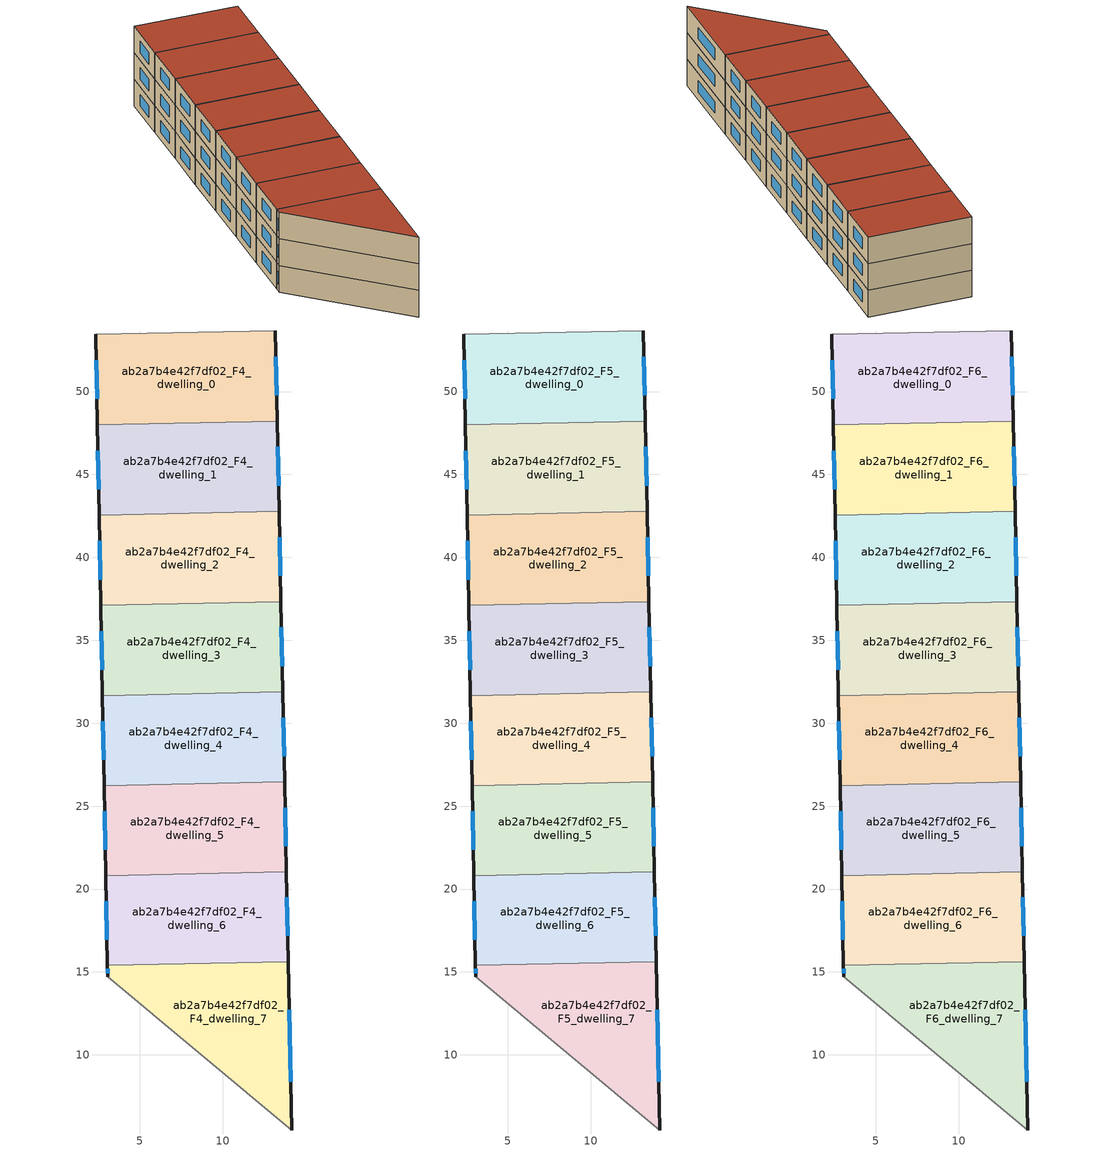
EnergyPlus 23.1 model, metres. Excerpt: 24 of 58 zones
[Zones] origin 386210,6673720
ab2a7b4e42f7df02_F4_dwelling_0
 floor to ab2a7b4e42f7df02_F3_dwelling_0 (EU_floor_Construction): 13.18,53.65 13.29,48.22 2.45,48 2.35,53.46 z12
 wall outside (EU_wall_Construction): 13.29,48.22 13.18,53.65 / 2.35,53.46 2.45,48 z12:15
 wall adiabatic (EU_wall_Construction): 13.18,53.65 2.35,53.46 z12:15
 wall to ab2a7b4e42f7df02_F4_dwelling_1 (EU_wall_Construction): 2.45,48 13.29,48.22 z12:15
 window (EU_Window_Construction): 13.26,49.77 13.21,52.1 / 2.38,51.9 2.42,49.56 z12.86:14.14
ab2a7b4e42f7df02_F4_dwelling_1
 floor to ab2a7b4e42f7df02_F3_dwelling_1 (EU_floor_Construction): 13.29,48.22 13.4,42.77 2.55,42.55 2.45,48 z12
 wall outside (EU_wall_Construction): 13.4,42.77 13.29,48.22 / 2.45,48 2.55,42.55 z12:15
 wall to ab2a7b4e42f7df02_F4_dwelling_2 (EU_wall_Construction): 2.55,42.55 13.4,42.77 z12:15
 window (EU_Window_Construction): 13.37,44.33 13.32,46.66 / 2.48,46.44 2.52,44.1 z12.86:14.14
ab2a7b4e42f7df02_F4_dwelling_2
 floor to ab2a7b4e42f7df02_F3_dwelling_2 (EU_floor_Construction): 13.4,42.77 13.51,37.33 2.65,37.11 2.55,42.55 z12
 wall outside (EU_wall_Construction): 13.51,37.33 13.4,42.77 / 2.55,42.55 2.65,37.11 z12:15
 wall to ab2a7b4e42f7df02_F4_dwelling_3 (EU_wall_Construction): 2.65,37.11 13.51,37.33 z12:15
 window (EU_Window_Construction): 13.48,38.88 13.43,41.21 / 2.58,40.99 2.62,38.66 z12.86:14.14
ab2a7b4e42f7df02_F4_dwelling_3
 floor to ab2a7b4e42f7df02_F3_dwelling_3 (EU_floor_Construction): 13.51,37.33 13.62,31.89 2.75,31.67 2.65,37.11 z12
 wall outside (EU_wall_Construction): 13.62,31.89 13.51,37.33 / 2.65,37.11 2.75,31.67 z12:15
 wall to ab2a7b4e42f7df02_F4_dwelling_4 (EU_wall_Construction): 2.75,31.67 13.62,31.89 z12:15
 window (EU_Window_Construction): 13.59,33.45 13.54,35.78 / 2.68,35.55 2.72,33.22 z12.86:14.14
ab2a7b4e42f7df02_F4_dwelling_4
 floor to ab2a7b4e42f7df02_F3_dwelling_4 (EU_floor_Construction): 13.62,31.89 13.73,26.46 2.85,26.24 2.75,31.67 z12
 wall outside (EU_wall_Construction): 13.73,26.46 13.62,31.89 / 2.75,31.67 2.85,26.24 z12:15
 wall to ab2a7b4e42f7df02_F4_dwelling_5 (EU_wall_Construction): 2.85,26.24 13.73,26.46 z12:15
 window (EU_Window_Construction): 13.7,28.01 13.65,30.34 / 2.78,30.12 2.82,27.79 z12.86:14.14
ab2a7b4e42f7df02_F4_dwelling_5
 floor to ab2a7b4e42f7df02_F3_dwelling_5 (EU_floor_Construction): 13.73,26.46 13.84,21.04 2.95,20.82 2.85,26.24 z12
 wall outside (EU_wall_Construction): 13.84,21.04 13.73,26.46 / 2.85,26.24 2.95,20.82 z12:15
 wall to ab2a7b4e42f7df02_F4_dwelling_6 (EU_wall_Construction): 2.95,20.82 13.84,21.04 z12:15
 window (EU_Window_Construction): 13.81,22.59 13.76,24.91 / 2.88,24.69 2.92,22.37 z12.86:14.14
ab2a7b4e42f7df02_F4_dwelling_6
 floor to ab2a7b4e42f7df02_F3_dwelling_6 (EU_floor_Construction): 13.84,21.04 13.96,15.62 3.05,15.4 2.95,20.82 z12
 wall outside (EU_wall_Construction): 13.96,15.62 13.84,21.04 / 2.95,20.82 3.05,15.4 z12:15
 wall to ab2a7b4e42f7df02_F4_dwelling_7 (EU_wall_Construction): 3.05,15.4 13.96,15.62 z12:15
 window (EU_Window_Construction): 13.92,17.17 13.88,19.49 / 2.98,19.27 3.02,16.94 z12.86:14.14
ab2a7b4e42f7df02_F4_dwelling_7
 floor to ab2a7b4e42f7df02_F3_dwelling_7 (EU_floor_Construction): 13.96,15.62 14.16,5.47 3.07,14.72 3.05,15.4 z12
 wall outside (EU_wall_Construction): 14.16,5.47 13.96,15.62 / 3.05,15.4 3.07,14.72 z12:15
 wall adiabatic (EU_wall_Construction): 3.07,14.72 14.16,5.47 z12:15
 window (EU_Window_Construction): 14.1,8.37 14.01,12.72 / 3.06,15.2 3.06,14.91 z12.86:14.14
ab2a7b4e42f7df02_F5_dwelling_0
 floor to ab2a7b4e42f7df02_F4_dwelling_0 (EU_floor_Construction): 13.18,53.65 13.29,48.22 2.45,48 2.35,53.46 z15
 wall outside (EU_wall_Construction): 13.29,48.22 13.18,53.65 / 2.35,53.46 2.45,48 z15:18
 wall adiabatic (EU_wall_Construction): 13.18,53.65 2.35,53.46 z15:18
 wall to ab2a7b4e42f7df02_F5_dwelling_1 (EU_wall_Construction): 2.45,48 13.29,48.22 z15:18
 window (EU_Window_Construction): 13.26,49.77 13.21,52.1 / 2.38,51.9 2.42,49.56 z15.86:17.14
ab2a7b4e42f7df02_F5_dwelling_1
 floor to ab2a7b4e42f7df02_F4_dwelling_1 (EU_floor_Construction): 13.29,48.22 13.4,42.77 2.55,42.55 2.45,48 z15
 wall outside (EU_wall_Construction): 13.4,42.77 13.29,48.22 / 2.45,48 2.55,42.55 z15:18
 wall to ab2a7b4e42f7df02_F5_dwelling_2 (EU_wall_Construction): 2.55,42.55 13.4,42.77 z15:18
 window (EU_Window_Construction): 13.37,44.33 13.32,46.66 / 2.48,46.44 2.52,44.1 z15.86:17.14
ab2a7b4e42f7df02_F5_dwelling_2
 floor to ab2a7b4e42f7df02_F4_dwelling_2 (EU_floor_Construction): 13.4,42.77 13.51,37.33 2.65,37.11 2.55,42.55 z15
 wall outside (EU_wall_Construction): 13.51,37.33 13.4,42.77 / 2.55,42.55 2.65,37.11 z15:18
 wall to ab2a7b4e42f7df02_F5_dwelling_3 (EU_wall_Construction): 2.65,37.11 13.51,37.33 z15:18
 window (EU_Window_Construction): 13.48,38.88 13.43,41.21 / 2.58,40.99 2.62,38.66 z15.86:17.14
ab2a7b4e42f7df02_F5_dwelling_3
 floor to ab2a7b4e42f7df02_F4_dwelling_3 (EU_floor_Construction): 13.51,37.33 13.62,31.89 2.75,31.67 2.65,37.11 z15
 wall outside (EU_wall_Construction): 13.62,31.89 13.51,37.33 / 2.65,37.11 2.75,31.67 z15:18
 wall to ab2a7b4e42f7df02_F5_dwelling_4 (EU_wall_Construction): 2.75,31.67 13.62,31.89 z15:18
 window (EU_Window_Construction): 13.59,33.45 13.54,35.78 / 2.68,35.55 2.72,33.22 z15.86:17.14
ab2a7b4e42f7df02_F5_dwelling_4
 floor to ab2a7b4e42f7df02_F4_dwelling_4 (EU_floor_Construction): 13.62,31.89 13.73,26.46 2.85,26.24 2.75,31.67 z15
 wall outside (EU_wall_Construction): 13.73,26.46 13.62,31.89 / 2.75,31.67 2.85,26.24 z15:18
 wall to ab2a7b4e42f7df02_F5_dwelling_5 (EU_wall_Construction): 2.85,26.24 13.73,26.46 z15:18
 window (EU_Window_Construction): 13.7,28.01 13.65,30.34 / 2.78,30.12 2.82,27.79 z15.86:17.14
ab2a7b4e42f7df02_F5_dwelling_5
 floor to ab2a7b4e42f7df02_F4_dwelling_5 (EU_floor_Construction): 13.73,26.46 13.84,21.04 2.95,20.82 2.85,26.24 z15
 wall outside (EU_wall_Construction): 13.84,21.04 13.73,26.46 / 2.85,26.24 2.95,20.82 z15:18
 wall to ab2a7b4e42f7df02_F5_dwelling_6 (EU_wall_Construction): 2.95,20.82 13.84,21.04 z15:18
 window (EU_Window_Construction): 13.81,22.59 13.76,24.91 / 2.88,24.69 2.92,22.37 z15.86:17.14
ab2a7b4e42f7df02_F5_dwelling_6
 floor to ab2a7b4e42f7df02_F4_dwelling_6 (EU_floor_Construction): 13.84,21.04 13.96,15.62 3.05,15.4 2.95,20.82 z15
 wall outside (EU_wall_Construction): 13.96,15.62 13.84,21.04 / 2.95,20.82 3.05,15.4 z15:18
 wall to ab2a7b4e42f7df02_F5_dwelling_7 (EU_wall_Construction): 3.05,15.4 13.96,15.62 z15:18
 window (EU_Window_Construction): 13.92,17.17 13.88,19.49 / 2.98,19.27 3.02,16.94 z15.86:17.14
ab2a7b4e42f7df02_F5_dwelling_7
 floor to ab2a7b4e42f7df02_F4_dwelling_7 (EU_floor_Construction): 13.96,15.62 14.16,5.47 3.07,14.72 3.05,15.4 z15
 wall outside (EU_wall_Construction): 14.16,5.47 13.96,15.62 / 3.05,15.4 3.07,14.72 z15:18
 wall adiabatic (EU_wall_Construction): 3.07,14.72 14.16,5.47 z15:18
 window (EU_Window_Construction): 14.1,8.37 14.01,12.72 / 3.06,15.2 3.06,14.91 z15.86:17.14
ab2a7b4e42f7df02_F6_dwelling_0
 floor to ab2a7b4e42f7df02_F5_dwelling_0 (EU_floor_Construction): 13.18,53.65 13.29,48.22 2.45,48 2.35,53.46 z18
 wall outside (EU_wall_Construction): 13.29,48.22 13.18,53.65 / 2.35,53.46 2.45,48 z18:21
 wall adiabatic (EU_wall_Construction): 13.18,53.65 2.35,53.46 z18:21
 wall to ab2a7b4e42f7df02_F6_dwelling_1 (EU_wall_Construction): 2.45,48 13.29,48.22 z18:21
 window (EU_Window_Construction): 13.26,49.77 13.21,52.1 / 2.38,51.9 2.42,49.56 z18.86:20.14
 roof outside (EU_roof_Construction): 13.29,48.22 13.18,53.65 2.35,53.46 2.45,48 z21
ab2a7b4e42f7df02_F6_dwelling_1
 floor to ab2a7b4e42f7df02_F5_dwelling_1 (EU_floor_Construction): 13.29,48.22 13.4,42.77 2.55,42.55 2.45,48 z18
 wall outside (EU_wall_Construction): 13.4,42.77 13.29,48.22 / 2.45,48 2.55,42.55 z18:21
 wall to ab2a7b4e42f7df02_F6_dwelling_2 (EU_wall_Construction): 2.55,42.55 13.4,42.77 z18:21
 window (EU_Window_Construction): 13.37,44.33 13.32,46.66 / 2.48,46.44 2.52,44.1 z18.86:20.14
 roof outside (EU_roof_Construction): 13.4,42.77 13.29,48.22 2.45,48 2.55,42.55 z21
ab2a7b4e42f7df02_F6_dwelling_2
 floor to ab2a7b4e42f7df02_F5_dwelling_2 (EU_floor_Construction): 13.4,42.77 13.51,37.33 2.65,37.11 2.55,42.55 z18
 wall outside (EU_wall_Construction): 13.51,37.33 13.4,42.77 / 2.55,42.55 2.65,37.11 z18:21
 wall to ab2a7b4e42f7df02_F6_dwelling_3 (EU_wall_Construction): 2.65,37.11 13.51,37.33 z18:21
 window (EU_Window_Construction): 13.48,38.88 13.43,41.21 / 2.58,40.99 2.62,38.66 z18.86:20.14
 roof outside (EU_roof_Construction): 13.51,37.33 13.4,42.77 2.55,42.55 2.65,37.11 z21
ab2a7b4e42f7df02_F6_dwelling_3
 floor to ab2a7b4e42f7df02_F5_dwelling_3 (EU_floor_Construction): 13.51,37.33 13.62,31.89 2.75,31.67 2.65,37.11 z18
 wall outside (EU_wall_Construction): 13.62,31.89 13.51,37.33 / 2.65,37.11 2.75,31.67 z18:21
 wall to ab2a7b4e42f7df02_F6_dwelling_4 (EU_wall_Construction): 2.75,31.67 13.62,31.89 z18:21
 window (EU_Window_Construction): 13.59,33.45 13.54,35.78 / 2.68,35.55 2.72,33.22 z18.86:20.14
 roof outside (EU_roof_Construction): 13.62,31.89 13.51,37.33 2.65,37.11 2.75,31.67 z21
ab2a7b4e42f7df02_F6_dwelling_4
 floor to ab2a7b4e42f7df02_F5_dwelling_4 (EU_floor_Construction): 13.62,31.89 13.73,26.46 2.85,26.24 2.75,31.67 z18
 wall outside (EU_wall_Construction): 13.73,26.46 13.62,31.89 / 2.75,31.67 2.85,26.24 z18:21
 wall to ab2a7b4e42f7df02_F6_dwelling_5 (EU_wall_Construction): 2.85,26.24 13.73,26.46 z18:21
 window (EU_Window_Construction): 13.7,28.01 13.65,30.34 / 2.78,30.12 2.82,27.79 z18.86:20.14
 roof outside (EU_roof_Construction): 13.73,26.46 13.62,31.89 2.75,31.67 2.85,26.24 z21
ab2a7b4e42f7df02_F6_dwelling_5
 floor to ab2a7b4e42f7df02_F5_dwelling_5 (EU_floor_Construction): 13.73,26.46 13.84,21.04 2.95,20.82 2.85,26.24 z18
 wall outside (EU_wall_Construction): 13.84,21.04 13.73,26.46 / 2.85,26.24 2.95,20.82 z18:21
 wall to ab2a7b4e42f7df02_F6_dwelling_6 (EU_wall_Construction): 2.95,20.82 13.84,21.04 z18:21
 window (EU_Window_Construction): 13.81,22.59 13.76,24.91 / 2.88,24.69 2.92,22.37 z18.86:20.14
 roof outside (EU_roof_Construction): 13.84,21.04 13.73,26.46 2.85,26.24 2.95,20.82 z21
ab2a7b4e42f7df02_F6_dwelling_6
 floor to ab2a7b4e42f7df02_F5_dwelling_6 (EU_floor_Construction): 13.84,21.04 13.96,15.62 3.05,15.4 2.95,20.82 z18
 wall outside (EU_wall_Construction): 13.96,15.62 13.84,21.04 / 2.95,20.82 3.05,15.4 z18:21
 wall to ab2a7b4e42f7df02_F6_dwelling_7 (EU_wall_Construction): 3.05,15.4 13.96,15.62 z18:21
 window (EU_Window_Construction): 13.92,17.17 13.88,19.49 / 2.98,19.27 3.02,16.94 z18.86:20.14
 roof outside (EU_roof_Construction): 13.96,15.62 13.84,21.04 2.95,20.82 3.05,15.4 z21
ab2a7b4e42f7df02_F6_dwelling_7
 floor to ab2a7b4e42f7df02_F5_dwelling_7 (EU_floor_Construction): 13.96,15.62 14.16,5.47 3.07,14.72 3.05,15.4 z18
 wall outside (EU_wall_Construction): 14.16,5.47 13.96,15.62 / 3.05,15.4 3.07,14.72 z18:21
 wall adiabatic (EU_wall_Construction): 3.07,14.72 14.16,5.47 z18:21
 window (EU_Window_Construction): 14.1,8.37 14.01,12.72 / 3.06,15.2 3.06,14.91 z18.86:20.14
 roof outside (EU_roof_Construction): 14.16,5.47 13.96,15.62 3.05,15.4 3.07,14.72 z21
[Building]
EU S2 Campaign: North Axis=0; Terrain=City; Solar Distribution=FullExterior
[Site:Location]
Helsinki-Vantaa.AP: Latitude=60.317; Longitude=24.963; Time Zone=2; Elevation=54.6
[SizingPeriod:WeatherFileDays]
AnnualSizingPeriod: Begin Month=1; Begin Day of Month=1; End Month=12; End Day of Month=31; Day of Week for Start Day=Monday; Use Weather File Daylight Saving Period=No; Use Weather File Rain and Snow Indicators=No
[MATERIAL]
EU_InternalMass_Material: Roughness=MediumRough; Thickness=0.1; Conductivity=1; Density=1800; Specific Heat=900; Thermal Absorptance=0.9; Solar Absorptance=0.7; Visible Absorptance=0.7
[MATERIAL:NOMASS] Roughness=MediumRough; Thermal Absorptance=0.9; Solar Absorptance=0.7; Visible Absorptance=0.7
Name | Thermal Resistance
EU_wall_NoMass | 1.10183
EU_roof_NoMass; EU_floor_NoMass | 1.70606
[WINDOWMATERIAL:SIMPLEGLAZINGSYSTEM]
EU_Window_SimpleGlazing: UFactor=3.11035; Solar Heat Gain Coefficient=0.8; Visible Transmittance=0.8
[CONSTRUCTION]
EU_wall_Construction: EU_wall_NoMass
EU_roof_Construction: EU_roof_NoMass
EU_floor_Construction: EU_floor_NoMass
EU_Window_Construction: EU_Window_SimpleGlazing
EU_InternalMass_Construction: EU_InternalMass_Material
[ZONE] Type=1; Multiplier=1; Ceiling Height=autocalculate; Floor Area=autocalculate; Part of Total Floor Area=Yes
Name | Volume
ab2a7b4e42f7df02_F4_dwelling_0; ab2a7b4e42f7df02_F5_dwelling_0; ab2a7b4e42f7df02_F6_dwelling_0 | 177.218
ab2a7b4e42f7df02_F4_dwelling_1; ab2a7b4e42f7df02_F5_dwelling_1; ab2a7b4e42f7df02_F6_dwelling_1 | 177.289
ab2a7b4e42f7df02_F4_dwelling_2; ab2a7b4e42f7df02_F5_dwelling_2; ab2a7b4e42f7df02_F6_dwelling_2 | 177.208
ab2a7b4e42f7df02_F4_dwelling_3; ab2a7b4e42f7df02_F5_dwelling_3; ab2a7b4e42f7df02_F6_dwelling_3 | 177.248
ab2a7b4e42f7df02_F4_dwelling_4; ab2a7b4e42f7df02_F5_dwelling_4; ab2a7b4e42f7df02_F6_dwelling_4; ab2a7b4e42f7df02_F4_dwelling_5; ab2a7b4e42f7df02_F5_dwelling_5; ab2a7b4e42f7df02_F6_dwelling_5 | 177.249
ab2a7b4e42f7df02_F4_dwelling_6; ab2a7b4e42f7df02_F5_dwelling_6; ab2a7b4e42f7df02_F6_dwelling_6 | 177.231
ab2a7b4e42f7df02_F4_dwelling_7; ab2a7b4e42f7df02_F5_dwelling_7; ab2a7b4e42f7df02_F6_dwelling_7 | 177.241
[INTERNALMASS] Construction=EU_InternalMass_Construction
Name | Zone or ZoneList | Surface Area
ab2a7b4e42f7df02_F4_dwelling_0_EU_InternalMass | ab2a7b4e42f7df02_F4_dwelling_0 | 59.0726
ab2a7b4e42f7df02_F4_dwelling_1_EU_InternalMass | ab2a7b4e42f7df02_F4_dwelling_1 | 59.0962
ab2a7b4e42f7df02_F4_dwelling_2_EU_InternalMass | ab2a7b4e42f7df02_F4_dwelling_2 | 59.0693
ab2a7b4e42f7df02_F4_dwelling_3_EU_InternalMass | ab2a7b4e42f7df02_F4_dwelling_3 | 59.0828
ab2a7b4e42f7df02_F4_dwelling_4_EU_InternalMass | ab2a7b4e42f7df02_F4_dwelling_4 | 59.0829
ab2a7b4e42f7df02_F4_dwelling_5_EU_InternalMass | ab2a7b4e42f7df02_F4_dwelling_5 | 59.0828
ab2a7b4e42f7df02_F4_dwelling_6_EU_InternalMass | ab2a7b4e42f7df02_F4_dwelling_6 | 59.0771
ab2a7b4e42f7df02_F4_dwelling_7_EU_InternalMass | ab2a7b4e42f7df02_F4_dwelling_7 | 59.08
ab2a7b4e42f7df02_F5_dwelling_0_EU_InternalMass | ab2a7b4e42f7df02_F5_dwelling_0 | 59.0726
ab2a7b4e42f7df02_F5_dwelling_1_EU_InternalMass | ab2a7b4e42f7df02_F5_dwelling_1 | 59.0962
ab2a7b4e42f7df02_F5_dwelling_2_EU_InternalMass | ab2a7b4e42f7df02_F5_dwelling_2 | 59.0693
ab2a7b4e42f7df02_F5_dwelling_3_EU_InternalMass | ab2a7b4e42f7df02_F5_dwelling_3 | 59.0828
ab2a7b4e42f7df02_F5_dwelling_4_EU_InternalMass | ab2a7b4e42f7df02_F5_dwelling_4 | 59.0829
ab2a7b4e42f7df02_F5_dwelling_5_EU_InternalMass | ab2a7b4e42f7df02_F5_dwelling_5 | 59.0828
ab2a7b4e42f7df02_F5_dwelling_6_EU_InternalMass | ab2a7b4e42f7df02_F5_dwelling_6 | 59.0771
ab2a7b4e42f7df02_F5_dwelling_7_EU_InternalMass | ab2a7b4e42f7df02_F5_dwelling_7 | 59.08
ab2a7b4e42f7df02_F6_dwelling_0_EU_InternalMass | ab2a7b4e42f7df02_F6_dwelling_0 | 59.0726
ab2a7b4e42f7df02_F6_dwelling_1_EU_InternalMass | ab2a7b4e42f7df02_F6_dwelling_1 | 59.0962
ab2a7b4e42f7df02_F6_dwelling_2_EU_InternalMass | ab2a7b4e42f7df02_F6_dwelling_2 | 59.0693
ab2a7b4e42f7df02_F6_dwelling_3_EU_InternalMass | ab2a7b4e42f7df02_F6_dwelling_3 | 59.0828
ab2a7b4e42f7df02_F6_dwelling_4_EU_InternalMass | ab2a7b4e42f7df02_F6_dwelling_4 | 59.0829
ab2a7b4e42f7df02_F6_dwelling_5_EU_InternalMass | ab2a7b4e42f7df02_F6_dwelling_5 | 59.0828
ab2a7b4e42f7df02_F6_dwelling_6_EU_InternalMass | ab2a7b4e42f7df02_F6_dwelling_6 | 59.0771
ab2a7b4e42f7df02_F6_dwelling_7_EU_InternalMass | ab2a7b4e42f7df02_F6_dwelling_7 | 59.08
[OTHEREQUIPMENT] Fuel Type=Electricity; Design Level Calculation Method=Watts/Area; Power per Zone Floor Area=1; Fraction Latent=0; Fraction Radiant=0; Fraction Lost=0; Carbon Dioxide Generation Rate=0; EndUse Subcategory=EU_Step8_InternalGains
Name | Zone or ZoneList or Space or SpaceList | Schedule
EU_Step8_InternalGain_ab2a7b4e42f7df02_F4_dwelling_0_f000 | ab2a7b4e42f7df02_F4_dwelling_0 | EU_Step8_GainSchedule_ab2a7b4e42f7df02_F4_dwelling_0_f000
EU_Step8_InternalGain_ab2a7b4e42f7df02_F4_dwelling_1_f000 | ab2a7b4e42f7df02_F4_dwelling_1 | EU_Step8_GainSchedule_ab2a7b4e42f7df02_F4_dwelling_1_f000
EU_Step8_InternalGain_ab2a7b4e42f7df02_F4_dwelling_2_f000 | ab2a7b4e42f7df02_F4_dwelling_2 | EU_Step8_GainSchedule_ab2a7b4e42f7df02_F4_dwelling_2_f000
EU_Step8_InternalGain_ab2a7b4e42f7df02_F4_dwelling_3_f000 | ab2a7b4e42f7df02_F4_dwelling_3 | EU_Step8_GainSchedule_ab2a7b4e42f7df02_F4_dwelling_3_f000
EU_Step8_InternalGain_ab2a7b4e42f7df02_F4_dwelling_4_f000 | ab2a7b4e42f7df02_F4_dwelling_4 | EU_Step8_GainSchedule_ab2a7b4e42f7df02_F4_dwelling_4_f000
EU_Step8_InternalGain_ab2a7b4e42f7df02_F4_dwelling_5_f000 | ab2a7b4e42f7df02_F4_dwelling_5 | EU_Step8_GainSchedule_ab2a7b4e42f7df02_F4_dwelling_5_f000
EU_Step8_InternalGain_ab2a7b4e42f7df02_F4_dwelling_6_f000 | ab2a7b4e42f7df02_F4_dwelling_6 | EU_Step8_GainSchedule_ab2a7b4e42f7df02_F4_dwelling_6_f000
EU_Step8_InternalGain_ab2a7b4e42f7df02_F4_dwelling_7_f000 | ab2a7b4e42f7df02_F4_dwelling_7 | EU_Step8_GainSchedule_ab2a7b4e42f7df02_F4_dwelling_7_f000
EU_Step8_InternalGain_ab2a7b4e42f7df02_F5_dwelling_0_f000 | ab2a7b4e42f7df02_F5_dwelling_0 | EU_Step8_GainSchedule_ab2a7b4e42f7df02_F5_dwelling_0_f000
EU_Step8_InternalGain_ab2a7b4e42f7df02_F5_dwelling_1_f000 | ab2a7b4e42f7df02_F5_dwelling_1 | EU_Step8_GainSchedule_ab2a7b4e42f7df02_F5_dwelling_1_f000
EU_Step8_InternalGain_ab2a7b4e42f7df02_F5_dwelling_2_f000 | ab2a7b4e42f7df02_F5_dwelling_2 | EU_Step8_GainSchedule_ab2a7b4e42f7df02_F5_dwelling_2_f000
EU_Step8_InternalGain_ab2a7b4e42f7df02_F5_dwelling_3_f000 | ab2a7b4e42f7df02_F5_dwelling_3 | EU_Step8_GainSchedule_ab2a7b4e42f7df02_F5_dwelling_3_f000
EU_Step8_InternalGain_ab2a7b4e42f7df02_F5_dwelling_4_f000 | ab2a7b4e42f7df02_F5_dwelling_4 | EU_Step8_GainSchedule_ab2a7b4e42f7df02_F5_dwelling_4_f000
EU_Step8_InternalGain_ab2a7b4e42f7df02_F5_dwelling_5_f000 | ab2a7b4e42f7df02_F5_dwelling_5 | EU_Step8_GainSchedule_ab2a7b4e42f7df02_F5_dwelling_5_f000
EU_Step8_InternalGain_ab2a7b4e42f7df02_F5_dwelling_6_f000 | ab2a7b4e42f7df02_F5_dwelling_6 | EU_Step8_GainSchedule_ab2a7b4e42f7df02_F5_dwelling_6_f000
EU_Step8_InternalGain_ab2a7b4e42f7df02_F5_dwelling_7_f000 | ab2a7b4e42f7df02_F5_dwelling_7 | EU_Step8_GainSchedule_ab2a7b4e42f7df02_F5_dwelling_7_f000
EU_Step8_InternalGain_ab2a7b4e42f7df02_F6_dwelling_0_f000 | ab2a7b4e42f7df02_F6_dwelling_0 | EU_Step8_GainSchedule_ab2a7b4e42f7df02_F6_dwelling_0_f000
EU_Step8_InternalGain_ab2a7b4e42f7df02_F6_dwelling_1_f000 | ab2a7b4e42f7df02_F6_dwelling_1 | EU_Step8_GainSchedule_ab2a7b4e42f7df02_F6_dwelling_1_f000
EU_Step8_InternalGain_ab2a7b4e42f7df02_F6_dwelling_2_f000 | ab2a7b4e42f7df02_F6_dwelling_2 | EU_Step8_GainSchedule_ab2a7b4e42f7df02_F6_dwelling_2_f000
EU_Step8_InternalGain_ab2a7b4e42f7df02_F6_dwelling_3_f000 | ab2a7b4e42f7df02_F6_dwelling_3 | EU_Step8_GainSchedule_ab2a7b4e42f7df02_F6_dwelling_3_f000
EU_Step8_InternalGain_ab2a7b4e42f7df02_F6_dwelling_4_f000 | ab2a7b4e42f7df02_F6_dwelling_4 | EU_Step8_GainSchedule_ab2a7b4e42f7df02_F6_dwelling_4_f000
EU_Step8_InternalGain_ab2a7b4e42f7df02_F6_dwelling_5_f000 | ab2a7b4e42f7df02_F6_dwelling_5 | EU_Step8_GainSchedule_ab2a7b4e42f7df02_F6_dwelling_5_f000
EU_Step8_InternalGain_ab2a7b4e42f7df02_F6_dwelling_6_f000 | ab2a7b4e42f7df02_F6_dwelling_6 | EU_Step8_GainSchedule_ab2a7b4e42f7df02_F6_dwelling_6_f000
EU_Step8_InternalGain_ab2a7b4e42f7df02_F6_dwelling_7_f000 | ab2a7b4e42f7df02_F6_dwelling_7 | EU_Step8_GainSchedule_ab2a7b4e42f7df02_F6_dwelling_7_f000
[ZONEVENTILATION:DESIGNFLOWRATE] Schedule=EU_AlwaysOn; Design Flow Rate Calculation Method=AirChanges/Hour; Air Changes per Hour=0.756316; Ventilation Type=Natural; Fan Pressure Rise=0; Fan Total Efficiency=1; Constant Term Coefficient=1; Temperature Term Coefficient=0; Velocity Term Coefficient=0; Velocity Squared Term Coefficient=0; Minimum Indoor Temperature=-100; Maximum Indoor Temperature=100; Delta Temperature=-100; Minimum Outdoor Temperature=-100; Maximum Outdoor Temperature=100; Maximum Wind Speed=40
Name | Zone or ZoneList or Space or SpaceList
EU_ConstantAir_ab2a7b4e42f7df02_F4_dwelling_0 | ab2a7b4e42f7df02_F4_dwelling_0
EU_ConstantAir_ab2a7b4e42f7df02_F4_dwelling_1 | ab2a7b4e42f7df02_F4_dwelling_1
EU_ConstantAir_ab2a7b4e42f7df02_F4_dwelling_2 | ab2a7b4e42f7df02_F4_dwelling_2
EU_ConstantAir_ab2a7b4e42f7df02_F4_dwelling_3 | ab2a7b4e42f7df02_F4_dwelling_3
EU_ConstantAir_ab2a7b4e42f7df02_F4_dwelling_4 | ab2a7b4e42f7df02_F4_dwelling_4
EU_ConstantAir_ab2a7b4e42f7df02_F4_dwelling_5 | ab2a7b4e42f7df02_F4_dwelling_5
EU_ConstantAir_ab2a7b4e42f7df02_F4_dwelling_6 | ab2a7b4e42f7df02_F4_dwelling_6
EU_ConstantAir_ab2a7b4e42f7df02_F4_dwelling_7 | ab2a7b4e42f7df02_F4_dwelling_7
EU_ConstantAir_ab2a7b4e42f7df02_F5_dwelling_0 | ab2a7b4e42f7df02_F5_dwelling_0
EU_ConstantAir_ab2a7b4e42f7df02_F5_dwelling_1 | ab2a7b4e42f7df02_F5_dwelling_1
EU_ConstantAir_ab2a7b4e42f7df02_F5_dwelling_2 | ab2a7b4e42f7df02_F5_dwelling_2
EU_ConstantAir_ab2a7b4e42f7df02_F5_dwelling_3 | ab2a7b4e42f7df02_F5_dwelling_3
EU_ConstantAir_ab2a7b4e42f7df02_F5_dwelling_4 | ab2a7b4e42f7df02_F5_dwelling_4
EU_ConstantAir_ab2a7b4e42f7df02_F5_dwelling_5 | ab2a7b4e42f7df02_F5_dwelling_5
EU_ConstantAir_ab2a7b4e42f7df02_F5_dwelling_6 | ab2a7b4e42f7df02_F5_dwelling_6
EU_ConstantAir_ab2a7b4e42f7df02_F5_dwelling_7 | ab2a7b4e42f7df02_F5_dwelling_7
EU_ConstantAir_ab2a7b4e42f7df02_F6_dwelling_0 | ab2a7b4e42f7df02_F6_dwelling_0
EU_ConstantAir_ab2a7b4e42f7df02_F6_dwelling_1 | ab2a7b4e42f7df02_F6_dwelling_1
EU_ConstantAir_ab2a7b4e42f7df02_F6_dwelling_2 | ab2a7b4e42f7df02_F6_dwelling_2
EU_ConstantAir_ab2a7b4e42f7df02_F6_dwelling_3 | ab2a7b4e42f7df02_F6_dwelling_3
EU_ConstantAir_ab2a7b4e42f7df02_F6_dwelling_4 | ab2a7b4e42f7df02_F6_dwelling_4
EU_ConstantAir_ab2a7b4e42f7df02_F6_dwelling_5 | ab2a7b4e42f7df02_F6_dwelling_5
EU_ConstantAir_ab2a7b4e42f7df02_F6_dwelling_6 | ab2a7b4e42f7df02_F6_dwelling_6
EU_ConstantAir_ab2a7b4e42f7df02_F6_dwelling_7 | ab2a7b4e42f7df02_F6_dwelling_7
[HVACTEMPLATE:THERMOSTAT] Constant Heating Setpoint=20; Constant Cooling Setpoint=50
EU_HeatOnly_ab2a7b4e42f7df02_F0_dwelling_0; EU_HeatOnly_ab2a7b4e42f7df02_F0_dwelling_1; EU_HeatOnly_ab2a7b4e42f7df02_F0_dwelling_2; EU_HeatOnly_ab2a7b4e42f7df02_F0_dwelling_3; EU_HeatOnly_ab2a7b4e42f7df02_F0_dwelling_4; EU_HeatOnly_ab2a7b4e42f7df02_F0_dwelling_5; EU_HeatOnly_ab2a7b4e42f7df02_F0_dwelling_6; EU_HeatOnly_ab2a7b4e42f7df02_F0_dwelling_7; EU_HeatOnly_ab2a7b4e42f7df02_F0_dwelling_8; EU_HeatOnly_ab2a7b4e42f7df02_F1_dwelling_0; EU_HeatOnly_ab2a7b4e42f7df02_F1_dwelling_1; EU_HeatOnly_ab2a7b4e42f7df02_F1_dwelling_2; EU_HeatOnly_ab2a7b4e42f7df02_F1_dwelling_3; EU_HeatOnly_ab2a7b4e42f7df02_F1_dwelling_4; EU_HeatOnly_ab2a7b4e42f7df02_F1_dwelling_5; EU_HeatOnly_ab2a7b4e42f7df02_F1_dwelling_6; EU_HeatOnly_ab2a7b4e42f7df02_F1_dwelling_7; EU_HeatOnly_ab2a7b4e42f7df02_F1_dwelling_8; EU_HeatOnly_ab2a7b4e42f7df02_F2_dwelling_0; EU_HeatOnly_ab2a7b4e42f7df02_F2_dwelling_1; EU_HeatOnly_ab2a7b4e42f7df02_F2_dwelling_2; EU_HeatOnly_ab2a7b4e42f7df02_F2_dwelling_3; EU_HeatOnly_ab2a7b4e42f7df02_F2_dwelling_4; EU_HeatOnly_ab2a7b4e42f7df02_F2_dwelling_5; EU_HeatOnly_ab2a7b4e42f7df02_F2_dwelling_6; EU_HeatOnly_ab2a7b4e42f7df02_F2_dwelling_7; EU_HeatOnly_ab2a7b4e42f7df02_F3_dwelling_0; EU_HeatOnly_ab2a7b4e42f7df02_F3_dwelling_1; EU_HeatOnly_ab2a7b4e42f7df02_F3_dwelling_2; EU_HeatOnly_ab2a7b4e42f7df02_F3_dwelling_3; EU_HeatOnly_ab2a7b4e42f7df02_F3_dwelling_4; EU_HeatOnly_ab2a7b4e42f7df02_F3_dwelling_5; EU_HeatOnly_ab2a7b4e42f7df02_F3_dwelling_6; EU_HeatOnly_ab2a7b4e42f7df02_F3_dwelling_7; EU_HeatOnly_ab2a7b4e42f7df02_F4_dwelling_0; EU_HeatOnly_ab2a7b4e42f7df02_F4_dwelling_1; EU_HeatOnly_ab2a7b4e42f7df02_F4_dwelling_2; EU_HeatOnly_ab2a7b4e42f7df02_F4_dwelling_3; EU_HeatOnly_ab2a7b4e42f7df02_F4_dwelling_4; EU_HeatOnly_ab2a7b4e42f7df02_F4_dwelling_5; EU_HeatOnly_ab2a7b4e42f7df02_F4_dwelling_6; EU_HeatOnly_ab2a7b4e42f7df02_F4_dwelling_7; EU_HeatOnly_ab2a7b4e42f7df02_F5_dwelling_0; EU_HeatOnly_ab2a7b4e42f7df02_F5_dwelling_1; EU_HeatOnly_ab2a7b4e42f7df02_F5_dwelling_2; EU_HeatOnly_ab2a7b4e42f7df02_F5_dwelling_3; EU_HeatOnly_ab2a7b4e42f7df02_F5_dwelling_4; EU_HeatOnly_ab2a7b4e42f7df02_F5_dwelling_5; EU_HeatOnly_ab2a7b4e42f7df02_F5_dwelling_6; EU_HeatOnly_ab2a7b4e42f7df02_F5_dwelling_7; EU_HeatOnly_ab2a7b4e42f7df02_F6_dwelling_0; EU_HeatOnly_ab2a7b4e42f7df02_F6_dwelling_1; EU_HeatOnly_ab2a7b4e42f7df02_F6_dwelling_2; EU_HeatOnly_ab2a7b4e42f7df02_F6_dwelling_3; EU_HeatOnly_ab2a7b4e42f7df02_F6_dwelling_4; EU_HeatOnly_ab2a7b4e42f7df02_F6_dwelling_5; EU_HeatOnly_ab2a7b4e42f7df02_F6_dwelling_6; EU_HeatOnly_ab2a7b4e42f7df02_F6_dwelling_7
[HVACTEMPLATE:ZONE:IDEALLOADSAIRSYSTEM] System Availability Schedule=EU_AlwaysOn; Maximum Heating Supply Air Temperature=50; Minimum Cooling Supply Air Temperature=13; Maximum Heating Supply Air Humidity Ratio=0.0156; Minimum Cooling Supply Air Humidity Ratio=0.0077; Heating Limit=NoLimit; Cooling Limit=NoLimit; Heating Availability Schedule=EU_AlwaysOn; Cooling Availability Schedule=EU_CoolingOff; Dehumidification Control Type=ConstantSensibleHeatRatio; Cooling Sensible Heat Ratio=0.7; Dehumidification Setpoint=60; Humidification Control Type=None; Humidification Setpoint=30; Outdoor Air Method=None; Outdoor Air Flow Rate per Person=0.00944; Outdoor Air Flow Rate per Zone Floor Area=0; Outdoor Air Flow Rate per Zone=0; Demand Controlled Ventilation Type=None; Outdoor Air Economizer Type=NoEconomizer; Heat Recovery Type=None; Sensible Heat Recovery Effectiveness=0.7; Latent Heat Recovery Effectiveness=0.65
Name | Template Thermostat
ab2a7b4e42f7df02_F4_dwelling_0 | EU_HeatOnly_ab2a7b4e42f7df02_F4_dwelling_0
ab2a7b4e42f7df02_F4_dwelling_1 | EU_HeatOnly_ab2a7b4e42f7df02_F4_dwelling_1
ab2a7b4e42f7df02_F4_dwelling_2 | EU_HeatOnly_ab2a7b4e42f7df02_F4_dwelling_2
ab2a7b4e42f7df02_F4_dwelling_3 | EU_HeatOnly_ab2a7b4e42f7df02_F4_dwelling_3
ab2a7b4e42f7df02_F4_dwelling_4 | EU_HeatOnly_ab2a7b4e42f7df02_F4_dwelling_4
ab2a7b4e42f7df02_F4_dwelling_5 | EU_HeatOnly_ab2a7b4e42f7df02_F4_dwelling_5
ab2a7b4e42f7df02_F4_dwelling_6 | EU_HeatOnly_ab2a7b4e42f7df02_F4_dwelling_6
ab2a7b4e42f7df02_F4_dwelling_7 | EU_HeatOnly_ab2a7b4e42f7df02_F4_dwelling_7
ab2a7b4e42f7df02_F5_dwelling_0 | EU_HeatOnly_ab2a7b4e42f7df02_F5_dwelling_0
ab2a7b4e42f7df02_F5_dwelling_1 | EU_HeatOnly_ab2a7b4e42f7df02_F5_dwelling_1
ab2a7b4e42f7df02_F5_dwelling_2 | EU_HeatOnly_ab2a7b4e42f7df02_F5_dwelling_2
ab2a7b4e42f7df02_F5_dwelling_3 | EU_HeatOnly_ab2a7b4e42f7df02_F5_dwelling_3
ab2a7b4e42f7df02_F5_dwelling_4 | EU_HeatOnly_ab2a7b4e42f7df02_F5_dwelling_4
ab2a7b4e42f7df02_F5_dwelling_5 | EU_HeatOnly_ab2a7b4e42f7df02_F5_dwelling_5
ab2a7b4e42f7df02_F5_dwelling_6 | EU_HeatOnly_ab2a7b4e42f7df02_F5_dwelling_6
ab2a7b4e42f7df02_F5_dwelling_7 | EU_HeatOnly_ab2a7b4e42f7df02_F5_dwelling_7
ab2a7b4e42f7df02_F6_dwelling_0 | EU_HeatOnly_ab2a7b4e42f7df02_F6_dwelling_0
ab2a7b4e42f7df02_F6_dwelling_1 | EU_HeatOnly_ab2a7b4e42f7df02_F6_dwelling_1
ab2a7b4e42f7df02_F6_dwelling_2 | EU_HeatOnly_ab2a7b4e42f7df02_F6_dwelling_2
ab2a7b4e42f7df02_F6_dwelling_3 | EU_HeatOnly_ab2a7b4e42f7df02_F6_dwelling_3
ab2a7b4e42f7df02_F6_dwelling_4 | EU_HeatOnly_ab2a7b4e42f7df02_F6_dwelling_4
ab2a7b4e42f7df02_F6_dwelling_5 | EU_HeatOnly_ab2a7b4e42f7df02_F6_dwelling_5
ab2a7b4e42f7df02_F6_dwelling_6 | EU_HeatOnly_ab2a7b4e42f7df02_F6_dwelling_6
ab2a7b4e42f7df02_F6_dwelling_7 | EU_HeatOnly_ab2a7b4e42f7df02_F6_dwelling_7
[SIZING:ZONE] Zone Cooling Design Supply Air Temperature Input Method=SupplyAirTemperature; Zone Cooling Design Supply Air Temperature=13; Zone Heating Design Supply Air Temperature Input Method=SupplyAirTemperature; Zone Heating Design Supply Air Temperature=50; Zone Cooling Design Supply Air Humidity Ratio=0.008; Zone Heating Design Supply Air Humidity Ratio=0.008; Cooling Design Air Flow Method=DesignDay; Cooling Design Air Flow Rate=0; Cooling Minimum Air Flow per Zone Floor Area=0.000762; Cooling Minimum Air Flow=0; Cooling Minimum Air Flow Fraction=0.2; Heating Design Air Flow Method=DesignDay; Heating Design Air Flow Rate=0; Heating Maximum Air Flow per Zone Floor Area=0.002032; Heating Maximum Air Flow=0.141576; Heating Maximum Air Flow Fraction=0.3; Account for Dedicated Outdoor Air System=No; Dedicated Outdoor Air System Control Strategy=NeutralSupplyAir; Dedicated Outdoor Air Low Setpoint Temperature for Design=autosize; Dedicated Outdoor Air High Setpoint Temperature for Design=autosize; Zone Load Sizing Method=Sensible Load Only No Latent Load; Zone Latent Cooling Design Supply Air Humidity Ratio Input Method=HumidityRatioDifference; Zone Cooling Design Supply Air Humidity Ratio Difference=0.005; Zone Latent Heating Design Supply Air Humidity Ratio Input Method=HumidityRatioDifference; Zone Humidification Design Supply Air Humidity Ratio Difference=0.005
ab2a7b4e42f7df02_F4_dwelling_0; ab2a7b4e42f7df02_F4_dwelling_1; ab2a7b4e42f7df02_F4_dwelling_2; ab2a7b4e42f7df02_F4_dwelling_3; ab2a7b4e42f7df02_F4_dwelling_4; ab2a7b4e42f7df02_F4_dwelling_5; ab2a7b4e42f7df02_F4_dwelling_6; ab2a7b4e42f7df02_F4_dwelling_7; ab2a7b4e42f7df02_F5_dwelling_0; ab2a7b4e42f7df02_F5_dwelling_1; ab2a7b4e42f7df02_F5_dwelling_2; ab2a7b4e42f7df02_F5_dwelling_3; ab2a7b4e42f7df02_F5_dwelling_4; ab2a7b4e42f7df02_F5_dwelling_5; ab2a7b4e42f7df02_F5_dwelling_6; ab2a7b4e42f7df02_F5_dwelling_7; ab2a7b4e42f7df02_F6_dwelling_0; ab2a7b4e42f7df02_F6_dwelling_1; ab2a7b4e42f7df02_F6_dwelling_2; ab2a7b4e42f7df02_F6_dwelling_3; ab2a7b4e42f7df02_F6_dwelling_4; ab2a7b4e42f7df02_F6_dwelling_5; ab2a7b4e42f7df02_F6_dwelling_6; ab2a7b4e42f7df02_F6_dwelling_7
[SCHEDULE:CONSTANT]
Name | Hourly Value
EU_AlwaysOn | 1
EU_CoolingOff | 0
[SCHEDULE:FILE] Column Number=1; Rows to Skip at Top=0; Number of Hours of Data=8760; Column Separator=Comma; Interpolate to Timestep=No; Minutes per Item=60; Adjust Schedule for Daylight Savings=Yes
Name | File
EU_Step8_GainSchedule_ab2a7b4e42f7df02_F4_dwelling_0_f000 | ../../schedules/ab2a7b4e42f7df02/ab2a7b4e42f7df02_F4_dwelling_0_f000_gain.csv
EU_Step8_GainSchedule_ab2a7b4e42f7df02_F4_dwelling_1_f000 | ../../schedules/ab2a7b4e42f7df02/ab2a7b4e42f7df02_F4_dwelling_1_f000_gain.csv
EU_Step8_GainSchedule_ab2a7b4e42f7df02_F4_dwelling_2_f000 | ../../schedules/ab2a7b4e42f7df02/ab2a7b4e42f7df02_F4_dwelling_2_f000_gain.csv
EU_Step8_GainSchedule_ab2a7b4e42f7df02_F4_dwelling_3_f000 | ../../schedules/ab2a7b4e42f7df02/ab2a7b4e42f7df02_F4_dwelling_3_f000_gain.csv
EU_Step8_GainSchedule_ab2a7b4e42f7df02_F4_dwelling_4_f000 | ../../schedules/ab2a7b4e42f7df02/ab2a7b4e42f7df02_F4_dwelling_4_f000_gain.csv
EU_Step8_GainSchedule_ab2a7b4e42f7df02_F4_dwelling_5_f000 | ../../schedules/ab2a7b4e42f7df02/ab2a7b4e42f7df02_F4_dwelling_5_f000_gain.csv
EU_Step8_GainSchedule_ab2a7b4e42f7df02_F4_dwelling_6_f000 | ../../schedules/ab2a7b4e42f7df02/ab2a7b4e42f7df02_F4_dwelling_6_f000_gain.csv
EU_Step8_GainSchedule_ab2a7b4e42f7df02_F4_dwelling_7_f000 | ../../schedules/ab2a7b4e42f7df02/ab2a7b4e42f7df02_F4_dwelling_7_f000_gain.csv
EU_Step8_GainSchedule_ab2a7b4e42f7df02_F5_dwelling_0_f000 | ../../schedules/ab2a7b4e42f7df02/ab2a7b4e42f7df02_F5_dwelling_0_f000_gain.csv
EU_Step8_GainSchedule_ab2a7b4e42f7df02_F5_dwelling_1_f000 | ../../schedules/ab2a7b4e42f7df02/ab2a7b4e42f7df02_F5_dwelling_1_f000_gain.csv
EU_Step8_GainSchedule_ab2a7b4e42f7df02_F5_dwelling_2_f000 | ../../schedules/ab2a7b4e42f7df02/ab2a7b4e42f7df02_F5_dwelling_2_f000_gain.csv
EU_Step8_GainSchedule_ab2a7b4e42f7df02_F5_dwelling_3_f000 | ../../schedules/ab2a7b4e42f7df02/ab2a7b4e42f7df02_F5_dwelling_3_f000_gain.csv
EU_Step8_GainSchedule_ab2a7b4e42f7df02_F5_dwelling_4_f000 | ../../schedules/ab2a7b4e42f7df02/ab2a7b4e42f7df02_F5_dwelling_4_f000_gain.csv
EU_Step8_GainSchedule_ab2a7b4e42f7df02_F5_dwelling_5_f000 | ../../schedules/ab2a7b4e42f7df02/ab2a7b4e42f7df02_F5_dwelling_5_f000_gain.csv
EU_Step8_GainSchedule_ab2a7b4e42f7df02_F5_dwelling_6_f000 | ../../schedules/ab2a7b4e42f7df02/ab2a7b4e42f7df02_F5_dwelling_6_f000_gain.csv
EU_Step8_GainSchedule_ab2a7b4e42f7df02_F5_dwelling_7_f000 | ../../schedules/ab2a7b4e42f7df02/ab2a7b4e42f7df02_F5_dwelling_7_f000_gain.csv
EU_Step8_GainSchedule_ab2a7b4e42f7df02_F6_dwelling_0_f000 | ../../schedules/ab2a7b4e42f7df02/ab2a7b4e42f7df02_F6_dwelling_0_f000_gain.csv
EU_Step8_GainSchedule_ab2a7b4e42f7df02_F6_dwelling_1_f000 | ../../schedules/ab2a7b4e42f7df02/ab2a7b4e42f7df02_F6_dwelling_1_f000_gain.csv
EU_Step8_GainSchedule_ab2a7b4e42f7df02_F6_dwelling_2_f000 | ../../schedules/ab2a7b4e42f7df02/ab2a7b4e42f7df02_F6_dwelling_2_f000_gain.csv
EU_Step8_GainSchedule_ab2a7b4e42f7df02_F6_dwelling_3_f000 | ../../schedules/ab2a7b4e42f7df02/ab2a7b4e42f7df02_F6_dwelling_3_f000_gain.csv
EU_Step8_GainSchedule_ab2a7b4e42f7df02_F6_dwelling_4_f000 | ../../schedules/ab2a7b4e42f7df02/ab2a7b4e42f7df02_F6_dwelling_4_f000_gain.csv
EU_Step8_GainSchedule_ab2a7b4e42f7df02_F6_dwelling_5_f000 | ../../schedules/ab2a7b4e42f7df02/ab2a7b4e42f7df02_F6_dwelling_5_f000_gain.csv
EU_Step8_GainSchedule_ab2a7b4e42f7df02_F6_dwelling_6_f000 | ../../schedules/ab2a7b4e42f7df02/ab2a7b4e42f7df02_F6_dwelling_6_f000_gain.csv
EU_Step8_GainSchedule_ab2a7b4e42f7df02_F6_dwelling_7_f000 | ../../schedules/ab2a7b4e42f7df02/ab2a7b4e42f7df02_F6_dwelling_7_f000_gain.csv
